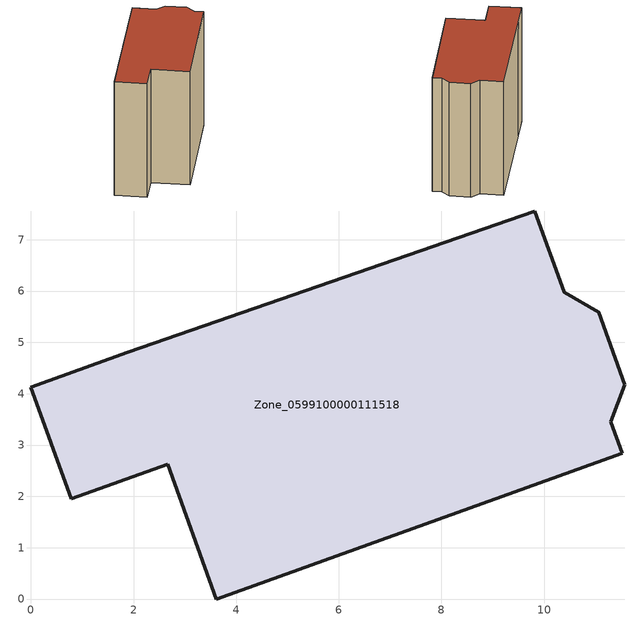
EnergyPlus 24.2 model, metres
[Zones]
Zone_0599100000111518
 floor ground (C_G): 11.3,3.45 11.52,2.84 3.61,0 2.67,2.63 0.79,1.95 0,4.13 1.89,4.81 9.82,7.56 10.39,5.98 11.06,5.59 11.57,4.17 z0
 wall outside (C_F): 1.89,4.81 0,4.13 0.79,1.95 2.67,2.63 3.61,0 11.52,2.84 11.3,3.45 11.57,4.17 11.06,5.59 10.39,5.98 9.82,7.56 1.89,4.81 z0:9.15
 roof outside (C_R): 9.82,7.56 1.89,4.81 0,4.13 0.79,1.95 2.67,2.63 3.61,0 11.52,2.84 11.3,3.45 11.57,4.17 11.06,5.59 10.39,5.98 z9.15
[BUILDING]
Pand.0599100000111518: North Axis=0; Terrain=City; Loads Convergence Tolerance Value=0.04; Temperature Convergence Tolerance Value=0.4; Solar Distribution=FullExterior; Maximum Number of Warmup Days=25; Minimum Number of Warmup Days=1
[Site:Location]
Rotterdam.The.Hague.AP_ZH_NLD Design_Conditions: Latitude=51.96; Longitude=4.45; Time Zone=1; Elevation=-4.5
[SITE:GROUNDTEMPERATURE:BUILDINGSURFACE]
18, 18, 18, 18, 18, 18, 18, 18, 18, 18, 18, 18
[MATERIAL] Thermal Absorptance=0.9; Solar Absorptance=0.7; Visible Absorptance=0.7
Name | Roughness | Thickness | Conductivity | Density | Specific Heat
G.TI.1946 | MediumSmooth | 0.15 | 1 | 540 | 1210
F.TI.1946 | Rough | 0.3 | 0.857143 | 1920 | 840
R.TI.1946 | MediumRough | 0.2 | 0.1 | 1500 | 1000
[CONSTRUCTION]
C_G: G.TI.1946
C_F: F.TI.1946
C_R: R.TI.1946
[ZONE]
Zone_0599100000111518: Type=1; Multiplier=1; Ceiling Height=Autocalculate; Volume=Autocalculate; Floor Area=autocalculate; Part of Total Floor Area=Yes
[ZONEINFILTRATION:DESIGNFLOWRATE]
Infil_Zone_0599100000111518: Zone or ZoneList or Space or SpaceList=Zone_0599100000111518; Schedule=AlwaysOn; Design Flow Rate Calculation Method=Flow/Area; Flow Rate per Floor Area=0.003; Constant Term Coefficient=1; Temperature Term Coefficient=0; Velocity Term Coefficient=0; Velocity Squared Term Coefficient=0
[HVACTEMPLATE:ZONE:IDEALLOADSAIRSYSTEM]
Zone_0599100000111518: Maximum Heating Supply Air Temperature=50; Minimum Cooling Supply Air Temperature=13; Maximum Heating Supply Air Humidity Ratio=0.0156; Minimum Cooling Supply Air Humidity Ratio=0.0077; Heating Limit=NoLimit; Cooling Limit=NoLimit; Dehumidification Control Type=ConstantSensibleHeatRatio; Cooling Sensible Heat Ratio=0.7; Dehumidification Setpoint=60; Humidification Control Type=None; Humidification Setpoint=30; Outdoor Air Method=None; Outdoor Air Flow Rate per Person=0.00944; Outdoor Air Flow Rate per Zone Floor Area=0; Outdoor Air Flow Rate per Zone=0; Demand Controlled Ventilation Type=None; Outdoor Air Economizer Type=NoEconomizer; Heat Recovery Type=None; Sensible Heat Recovery Effectiveness=0.7; Latent Heat Recovery Effectiveness=0.65
[ZONECONTROL:THERMOSTAT]
ThermostatControl_Zone_0599100000111518: Zone or ZoneList=Zone_0599100000111518; Control Type Schedule=DualSetpointControlType; Control 1=Thermostat_Zone_0599100000111518; Temperature Difference Between Cutout And Setpoint=0
[THERMOSTATSETPOINT:DUALSETPOINT]
Thermostat_Zone_0599100000111518: Heating Setpoint Temperature Schedule=HeatingSetpoint_Zone_0599100000111518; Cooling Setpoint Temperature Schedule=CoolingSetpoint_Zone_0599100000111518
[SCHEDULE:COMPACT]
HeatingSetpoint_Zone_0599100000111518: Through: 12/31, For: AllDays, Until: 24:00, 21
CoolingSetpoint_Zone_0599100000111518: Through: 12/31, For: AllDays, Until: 24:00, 24
DualSetpointControlType: Through: 12/31, For: AllDays, Until: 24:00, 4
AlwaysOn: Through: 12/31, For: AllDays, Until: 24:00, 1
